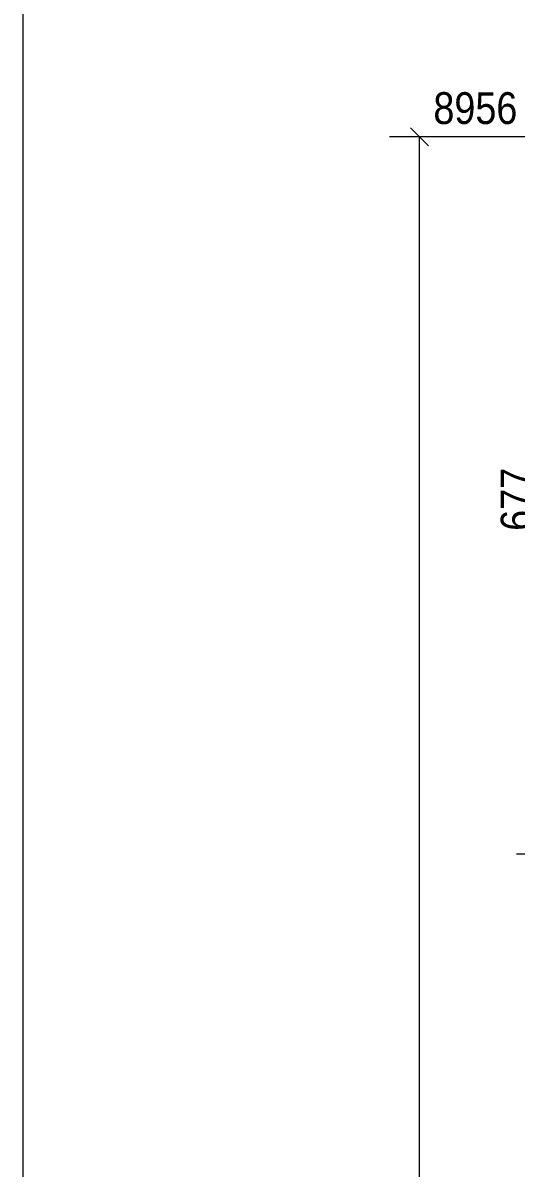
# Model space of a CAD drawing. Header units: millimetres. Extents: x 2 to 579, y 1 to 825.
# Drawn here: x 5 to 51.6, y 611.2 to 719.2 of the extents above; entities that cross this region are included whole.
import ezdxf

# ---------------------------------------------------------------- set-up
doc = ezdxf.new("R2010")
doc.units = ezdxf.units.MM
doc.linetypes.add('XKITLINE00', pattern=[0])
doc.layers.add('Dimensions', color=7, linetype='Continuous', lineweight=0)
doc.layers.add('DrawingSheet', color=5, linetype='Continuous', lineweight=0)
doc.styles.add('ARIAL', font='ARIAL.TTF')

# ---------------------------------------------------------------- blocks, each defined once
blk = doc.blocks.new('*A65')
at = {"layer": 'DrawingSheet', "color": 5, "linetype": 'XKITLINE00', "lineweight": 0}
blk.add_line((5, 825), (5, 5), dxfattribs=at)
blk = doc.blocks.new('*A123')
at = {"layer": 'Dimensions', "color": 7, "linetype": 'XKITLINE00', "lineweight": 0}
for p, q in [((41.6, 709.34), (43.3, 707.65)), ((83.45, 708.5), (39.6, 708.5)), ((42.45, 371.97), (42.45, 708.5))]:
    blk.add_line(p, q, dxfattribs=at)
at = {"layer": 'Dimensions', "color": 3}
blk.add_point((42.45, 708.5), dxfattribs=at)
at = {"layer": 'Dimensions', "color": 3, "style": 'ARIAL', "width": 0.85}
blk.add_text('8956', height=3, dxfattribs=at).set_placement((43.75, 709.7))
blk = doc.blocks.new('*A129')
at = {"layer": 'Dimensions', "color": 7, "linetype": 'XKITLINE00', "lineweight": 0}
for p, q in [((53.6, 709.34), (55.3, 707.65)), ((83.45, 708.5), (51.6, 708.5)), ((54.45, 640.82), (54.45, 708.5)), ((84, 640.82), (51.6, 640.82)), ((53.6, 641.67), (55.3, 639.97))]:
    blk.add_line(p, q, dxfattribs=at)
at = {"layer": 'Dimensions', "color": 3}
for p in [(54.45, 708.5), (54.45, 640.82)]:
    blk.add_point(p, dxfattribs=at)
at = {"layer": 'Dimensions', "color": 3, "style": 'ARIAL', "width": 0.85}
blk.add_text('8956', height=3, dxfattribs=at).set_placement((55.75, 709.7))
blk.add_text('677', height=3, rotation=90.0002, dxfattribs=at).set_placement((53.1, 671.32))

msp = doc.modelspace()

# ---------------------------------------------------------------- block references
at = {"lineweight": 0}
for name in ['*A65', '*A123', '*A129']:
    msp.add_blockref(name, (0, 0), dxfattribs=at)

doc.saveas('drawing.dxf')
